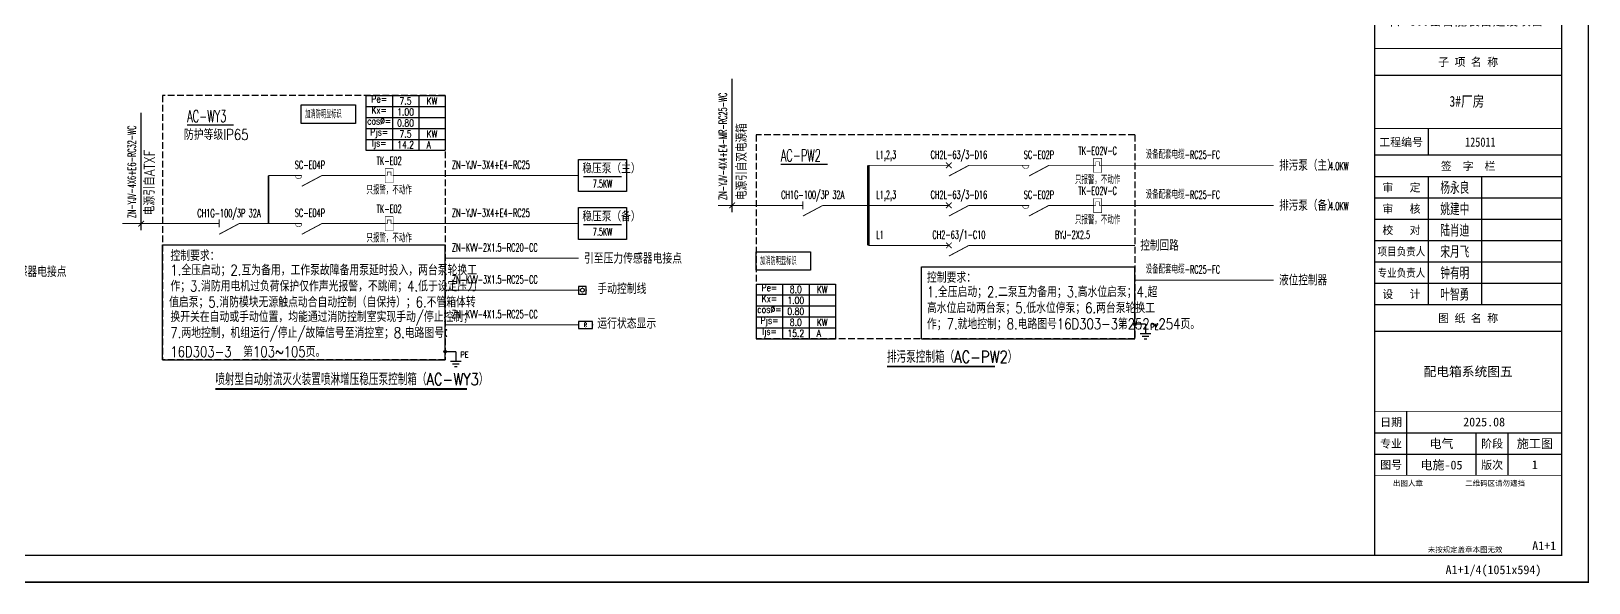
# Model space of a CAD drawing. Extents: x -1396510 to 1250330, y -1892470 to 1623980.
# Drawn here: x -509211 to -450815, y -1336955 to -1316282 of the extents above; entities that cross this region are included whole.
import ezdxf
from ezdxf.enums import TextEntityAlignment as Align

# ---------------------------------------------------------------- set-up
doc = ezdxf.new("R2010")
doc.units = 0
doc.header["$LTSCALE"] = 1000
doc.header["$MEASUREMENT"] = 0
doc.linetypes.add('DASH', pattern=[0.35, 0.25, -0.1])
doc.layers.get('Defpoints').update_dxf_attribs({"color": 210})
for name, color, linetype in [('0-cxFrame', 155, 'Continuous'), ('EQUIP-消防', 3, 'Continuous'), ('EQUIP-照明', 3, 'Continuous'), ('qianming', 155, 'Continuous'), ('TEL_SYMB', 3, 'Continuous'), ('TEL_TEXT', 7, 'Continuous'), ('电气系统图', 7, 'Continuous'), ('系统标准字体', 2, 'Continuous'), ('经纶图框—文字', 3, 'Continuous')]:
    doc.layers.add(name, color=color, linetype=linetype)
doc.layers.add('0-cxText', color=131, linetype='Continuous', lineweight=25)
doc.styles.add('_TEL_DIM', font='SIMPLEX', dxfattribs={"width": 0.8, "height": 3.5, "bigfont": 'HZTXT'})
doc.styles.add('BZHZ', font='bzxw', dxfattribs={"width": 0.8, "bigfont": 'bzhz'})
doc.styles.add('cx_biaoti', font='')
doc.styles.add('cx_tuming', font='simhei.ttf')
doc.styles.add('cx_tuqian1', font='')
doc.styles.get("Standard").update_dxf_attribs({"font": 'gbenor.shx', "bigfont": 'gbcbig.shx'})
doc.styles.add('TKJY_宋体', font='', dxfattribs={"width": 0.8})
doc.styles.add('系统-280', font='romanc.shx', dxfattribs={"width": 0.8, "height": 280, "bigfont": 'GBHZFS.shx'})
doc.styles.add('黑体', font='simhei.ttf', dxfattribs={"height": 12})
doc.styles.get('cx_biaoti').set_extended_font_data('SimSun')
doc.styles.get('cx_tuqian1').set_extended_font_data('SimSun')
doc.styles.get('TKJY_宋体').set_extended_font_data('SimSun')

# ---------------------------------------------------------------- blocks, each defined once
blk = doc.blocks.new('A$C6D655153')
at = {"layer": '电气系统图'}
h = blk.add_hatch(color=3, dxfattribs=at)
edge = h.paths.add_edge_path()
edge.add_arc((50, 550), 50, 0, 360)
at = {"layer": '电气系统图', "color": 3}
for p, q in [((450, 550), (50, 550)), ((250, 200), (650, 200)), ((325, 100), (575, 100)), ((400, 0), (500, 0))]:
    blk.add_line(p, q, dxfattribs=at)
blk.add_lwpolyline([(450, 550), (450, 200)], dxfattribs=at)
blk.add_circle((50, 550), 50, dxfattribs=at)
at = {"layer": '电气系统图', "color": 3, "style": '_TEL_DIM', "width": 0.7}
blk.add_attdef('PE', text='', height=220, dxfattribs=at).set_placement((707, 441), align=Align.MIDDLE_CENTER)
blk = doc.blocks.new('$equip$00001233')
for p, q in [((0.36, 0.71), (-0.36, 0.71)), ((-0.36, 0.71), (-0.36, 0)), ((-0.36, 0), (0.36, 0)), ((0.36, 0), (0.36, 0.71))]:
    blk.add_line(p, q)
blk.add_circle((0, 0.36), 0.179)
at = {"layer": 'EQUIP-照明'}
for p in [(-0.36, 0.36), (0, 0.71), (0, 0), (0.36, 0.36)]:
    blk.add_point(p, dxfattribs=at)
at = {"layer": 'EQUIP-照明', "flags": 9}
blk.add_attdef('A', (0, 0), '', height=0.00002, dxfattribs=at)
blk = doc.blocks.new('$equip$00001927')
for p, q in [((0.65, 0.65), (-0.65, 0.65)), ((-0.65, 0.65), (-0.65, 0)), ((-0.65, 0), (0.65, 0)), ((0.65, 0), (0.65, 0.65))]:
    blk.add_line(p, q)
for p in [(-0.65, 0.33), (0, 0.65), (0, 0), (0.65, 0.33)]:
    blk.add_point(p)
at = {"color": 7, "style": '_TEL_DIM'}
blk.add_attdef('$TEXT$', text='', height=0.34, dxfattribs=at).set_placement((0.01, 0.34), align=Align.MIDDLE_CENTER)
at = {"color": 7, "style": '_TEL_DIM', "flags": 1}
blk.add_attdef('A', text='', height=0.00002, dxfattribs=at).set_placement((0, 0), align=Align.MIDDLE_CENTER)
blk = doc.blocks.new('*T290')
at = {"layer": '电气系统图', "color": 0, "linetype": 'ByBlock', "lineweight": -2, "transparency": 16777216}
for p, q in [((0, 0), (2970, 0)), ((0, 0), (0, -2053)), ((990, 0), (990, -2053)), ((1980, 0), (1980, -2053)), ((2970, 0), (2970, -2053)), ((0, -411), (2970, -411)), ((0, -821), (2970, -821)), ((0, -1232), (2970, -1232)), ((0, -1643), (2970, -1643)), ((0, -2053), (2970, -2053))]:
    blk.add_line(p, q, dxfattribs=at)
at = {"layer": '电气系统图', "color": 0, "linetype": 'DASH', "transparency": 16777216, "width": 990, "rotation": 0, "style": '_TEL_DIM'}
for s, insert, char_height, attachment_point in [('Pe=', (495, 0), 264, 2), ('Kx=', (495, -411), 264, 2), ('1.00', (1485, -616), 264, 5), ('7.5', (1485, -205), 264, 5), ('  KW', (1980, -205), 264, 4), ('cos%%C=', (495, -821), 264, 2), ('0.80', (1485, -1027), 264, 5), ('Pjs=', (495, -1232), 264, 2), ('{\\H0.8571x;Ijs=} ', (495, -1643), 308, 2), ('14.2', (1485, -1848), 264, 5), ('7.5', (1485, -1437), 264, 5), ('  A', (1980, -1848), 264, 4), ('  KW', (1980, -1437), 264, 4)]:
    blk.add_mtext(s, dxfattribs=dict(at, insert=insert, char_height=char_height, attachment_point=attachment_point))
blk = doc.blocks.new('*T293')
at = {"layer": '电气系统图', "color": 0, "linetype": 'ByBlock', "lineweight": -2, "transparency": 16777216}
for p, q in [((0, 0), (2970, 0)), ((0, 0), (0, -2053)), ((990, 0), (990, -2053)), ((1980, 0), (1980, -2053)), ((2970, 0), (2970, -2053)), ((0, -411), (2970, -411)), ((0, -821), (2970, -821)), ((0, -1232), (2970, -1232)), ((0, -1643), (2970, -1643)), ((0, -2053), (2970, -2053))]:
    blk.add_line(p, q, dxfattribs=at)
at = {"layer": '电气系统图', "color": 0, "linetype": 'DASH', "transparency": 16777216, "width": 990, "style": '_TEL_DIM'}
for s, insert, char_height, attachment_point in [('Pe=', (495, 0), 264, 2), ('Kx=', (495, -411), 264, 2), ('1.00', (1485, -616), 264, 5), ('8.0', (1485, -205), 264, 5), ('  KW', (1980, -205), 264, 4), ('cos%%C=', (495, -821), 264, 2), ('0.80', (1485, -1027), 264, 5), ('Pjs=', (495, -1232), 264, 2), ('{\\H0.8571x;Ijs=} ', (495, -1643), 308, 2), ('15.2', (1485, -1848), 264, 5), ('8.0', (1485, -1437), 264, 5), ('  A', (1980, -1848), 264, 4), ('  KW', (1980, -1437), 264, 4)]:
    blk.add_mtext(s, dxfattribs=dict(at, insert=insert, char_height=char_height, attachment_point=attachment_point))
blk = doc.blocks.new('zjcx_lan_qianzi(Dragon)')
for p, q in [((-7000, 4800), (0, 4800)), ((-5000, 4800), (-5000, 0)), ((-3000, 4800), (-3000, 0)), ((-7000, 4000), (0, 4000)), ((-7000, 3200), (0, 3200)), ((-7000, 2400), (0, 2400)), ((-7000, 1600), (0, 1600)), ((-7000, 800), (0, 800))]:
    blk.add_line(p, q)
at = {"const_width": 30}
blk.add_lwpolyline([(-7000, 5600), (0, 5600)], dxfattribs=at)
blk.add_lwpolyline([(-7000, 5600), (0, 5600), (0, 0), (-7000, 0)], close=True, dxfattribs=at)
at = {"style": 'cx_biaoti'}
for s, p in [('签  字  栏', (-3500, 5200)), ('审   定', (-6000, 4400)), ('审   核', (-6000, 3600)), ('校   对', (-6000, 2800)), ('设   计', (-6000, 400))]:
    blk.add_text(s, height=300, dxfattribs=at).set_placement(p, align=Align.MIDDLE)
at = {"style": 'cx_biaoti', "width": 0.85}
for s, p in [('项目负责人', (-6000, 2000)), ('专业负责人', (-6000, 1200))]:
    blk.add_text(s, height=300, dxfattribs=at).set_placement(p, align=Align.MIDDLE)
blk = doc.blocks.new('T-签字(Dragon)')
at = {"layer": '0-cxFrame'}
blk.add_blockref('zjcx_lan_qianzi(Dragon)', (0, 0), dxfattribs=at)
at = {"layer": 'qianming', "style": 'BZHZ', "width": 0.8}
for s, p in [('杨永良', (-4000, 4400)), ('姚建中', (-4000, 3600)), ('陆肖迪', (-4000, 2800)), ('宋月飞', (-4000, 2000)), ('钟有明', (-4000, 1200)), ('叶智勇', (-4000, 400))]:
    blk.add_text(s, height=450, dxfattribs=at).set_placement(p, align=Align.MIDDLE)
blk = doc.blocks.new('zjcx_lan_tuming(Dragon)')
for p, q in [((-7000, 8400), (0, 8400)), ((-5800, 3000), (-5800, 5400)), ((-7000, 4600), (0, 4600)), ((-3200, 3000), (-3200, 4600)), ((-2000, 3000), (-2000, 4600)), ((-7000, 3800), (0, 3800))]:
    blk.add_line(p, q)
at = {"const_width": 30}
for points in [[(-7000, 9400), (0, 9400)], [(-7000, 5400), (0, 5400)], [(-7000, 3000), (0, 3000)], [(-7000, 0), (0, 0)]]:
    blk.add_lwpolyline(points, dxfattribs=at)
blk.add_lwpolyline([(-7000, 9400), (0, 9400), (0, 0), (-7000, 0)], close=True)
at = {"style": 'cx_biaoti'}
for s, p in [('图 纸 名 称', (-3500, 8900)), ('日期', (-6388, 5000)), ('专业', (-6388, 4200)), ('阶段', (-2600, 4200)), ('图号', (-6388, 3400)), ('版次', (-2600, 3400))]:
    blk.add_text(s, height=300, dxfattribs=at).set_placement(p, align=Align.MIDDLE)
for s, p in [('出图人章', (-6316, 2607)), ('二维码区请勿遮挡', (-3609, 2607)), ('未按规定盖章本图无效', (-5013, 120))]:
    blk.add_text(s, height=200, dxfattribs=at).set_placement(p)
blk = doc.blocks.new('T-图签(Dragon)')
blk.add_blockref('zjcx_lan_tuming(Dragon)', (0, 0))
at = {"color": 3, "style": 'cx_biaoti'}
for s, p in [('2025.08', (-2900, 5000)), ('电气', (-4500, 4200)), ('施工图', (-1000, 4200))]:
    blk.add_text(s, height=330, dxfattribs=at).set_placement(p, align=Align.MIDDLE)
blk = doc.blocks.new('zjcx_lan_xiangmu(Dragon)')
for p, q in [((-7000, 9000), (0, 9000)), ((-7000, 6000), (0, 6000)), ((-7000, 3000), (0, 3000)), ((-5000, 1000), (-5000, 0))]:
    blk.add_line(p, q)
at = {"const_width": 30}
for points in [[(-7000, 10000), (0, 10000)], [(-7000, 7000), (0, 7000)], [(-7000, 7000), (0, 7000)], [(-7000, 4000), (0, 4000)], [(-7000, 4000), (0, 4000)], [(-7000, 1000), (0, 1000)], [(-7000, 0), (0, 0)]]:
    blk.add_lwpolyline(points, dxfattribs=at)
blk.add_lwpolyline([(-7000, 10000), (0, 10000), (0, 0), (-7000, 0)], close=True)
at = {"style": 'cx_biaoti'}
for s, p in [('建 设 单 位', (-3500, 9500)), ('项 目 名 称', (-3500, 6500)), ('子 项 名 称', (-3500, 3500)), ('工程编号', (-6013, 500))]:
    blk.add_text(s, height=300, dxfattribs=at).set_placement(p, align=Align.MIDDLE)
blk = doc.blocks.new('T-项目(Dragon)')
blk.add_blockref('zjcx_lan_xiangmu(Dragon)', (0, 0))
at = {"color": 3, "style": 'cx_tuming'}
for s, height, p in [('嘉兴世赫建达智能装备有限公司', 330, (-6816, 7901)), ('年产500套智能装备建设项目 ', 350, (-6638, 4859))]:
    blk.add_text(s, height=height, dxfattribs=at).set_placement(p)
at = {"layer": '经纶图框—文字', "color": 4, "style": 'TKJY_宋体', "width": 0.8}
blk.add_text('125011', height=350, dxfattribs=at).set_placement((-3042, 316), align=Align.CENTER)
blk = doc.blocks.new('zjcx_T1(Dragon)')
at = {"layer": '0-cxFrame', "const_width": 50}
blk.add_lwpolyline([(-7000, 0), (0, 0), (0, 57400), (-7000, 57400)], close=True, dxfattribs=at)
at = {"layer": '0-cxFrame'}
for name, p in [('T-项目(Dragon)', (0, 15000)), ('T-签字(Dragon)', (0, 9400)), ('T-图签(Dragon)', (0, 0))]:
    blk.add_blockref(name, p, dxfattribs=at)
blk = doc.blocks.new('TK22.A1+1 L(Dragon)')
at = {"layer": '0-cxFrame', "color": 7, "const_width": 0.5}
blk.add_lwpolyline([(0, 0), (-1051, 0), (-1051, 594), (0, 594)], close=True, dxfattribs=at)
at = {"layer": '0-cxFrame', "const_width": 0.5}
for points in [[(-80, 10), (-1031, 10), (-1031, 584), (-80, 584)], [(-10, 10), (-80, 10), (-80, 584), (-10, 584)]]:
    blk.add_lwpolyline(points, close=True, dxfattribs=at)
at = {"layer": '0-cxFrame', "xscale": 0.01, "yscale": 0.01, "zscale": 0.01}
blk.add_blockref('zjcx_T1(Dragon)', (-10, 10), dxfattribs=at)
at = {"style": '黑体', "flags": 4}
blk.add_attdef('图幅', text='', height=3.3, dxfattribs=at).set_placement((-40, 3), align=Align.RIGHT)
at = {"layer": '0-cxFrame', "style": '黑体'}
blk.add_text('(1051x594)', height=3.3, dxfattribs=at).set_placement((-40, 3))
at = {"layer": '0-cxText', "flags": 4}
for tag, height, style, p in [('建设单位', 3.5, 'cx_tuming', (-45, 240)), ('项目名称', 3.5, 'cx_tuming', (-45, 210)), ('子项名称', 3.5, 'cx_tuming', (-45, 180)), ('工程编号', 3.3, 'cx_tuqian1', (-35, 165)), ('图名1', 3.5, 'cx_tuming', (-45, 87)), ('图名2', 3.5, 'cx_tuming', (-45, 79)), ('图名3', 3.5, 'cx_tuming', (-45, 71)), ('出图日期', 3.3, 'cx_tuqian1', (-39, 60)), ('专业', 3.3, 'cx_tuqian1', (-55, 52)), ('图号', 3.3, 'cx_tuqian1', (-55, 44)), ('版次', 3.3, 'cx_tuqian1', (-20, 44))]:
    blk.add_attdef(tag, text='', height=height, dxfattribs=dict(at, style=style)).set_placement(p, align=Align.MIDDLE)
at = {"layer": 'Defpoints', "color": 6, "flags": 4}
for tag, height, style, p in [('tufu', 3.3, '黑体', (-12, 12)), ('dwfname', 4, 'cx_tuqian1', (-80, 3))]:
    blk.add_attdef(tag, text='', height=height, dxfattribs=dict(at, style=style)).set_placement(p, align=Align.RIGHT)

msp = doc.modelspace()

# ---------------------------------------------------------------- linework, layer by layer
for points in [[(-499084.9, -1319045), (-497048.3, -1319045), (-497048.3, -1319743), (-499084.9, -1319743)], [(-482030, -1324545.5), (-479993.5, -1324545.5), (-479993.5, -1325243.5), (-482030, -1325243.5)]]:
    msp.add_lwpolyline(points, close=True)
at = {"layer": 'TEL_SYMB'}
for points, const_width in [([(-503362.7, -1319797.8), (-501617.3, -1319797.8)], 52.5), ([(-481109.1, -1321267.3), (-479350.9, -1321267.3)], 52.5), ([(-477126.4, -1328850), (-473081.4, -1328850)], 70), ([(-502308.6, -1329689), (-492873.9, -1329689)], 70)]:
    msp.add_lwpolyline(points, dxfattribs=dict(at, const_width=const_width))
at = {"layer": 'TEL_TEXT'}
for points in [[(-488690, -1321092.8), (-486890, -1321092.8), (-486890, -1322292.8), (-488690, -1322292.8)], [(-488690, -1322892.8), (-486890, -1322892.8), (-486890, -1324092.8), (-488690, -1324092.8)]]:
    msp.add_lwpolyline(points, close=True, dxfattribs=at)
at = {"layer": '电气系统图'}
for p, q in [((-482930, -1323060), (-482930, -1318064.7)), ((-505090, -1323742.8), (-505090, -1319343.7)), ((-488498.3, -1321722.8), (-487081.7, -1321722.8)), ((-488498.3, -1323522.8), (-487081.7, -1323522.8))]:
    msp.add_line(p, q, dxfattribs=at)
at = {"layer": '电气系统图', "color": 1, "linetype": 'DASH'}
for p, q in [((-493690, -1318692.8), (-504290, -1318692.8)), ((-504290, -1318692.8), (-504290, -1328592.8)), ((-493690, -1318692.8), (-493690, -1328592.8)), ((-467830, -1320162.3), (-482030, -1320162.3)), ((-482030, -1320162.3), (-482030, -1327810)), ((-467830, -1320162.3), (-467830, -1327810)), ((-467830, -1327810), (-482030, -1327810)), ((-493690, -1328592.8), (-504290, -1328592.8))]:
    msp.add_line(p, q, dxfattribs=at)
at = {"layer": '电气系统图', "color": 6}
for p, q in [((-504290, -1324292.8), (-493690, -1324292.8)), ((-504290, -1328592.8), (-504290, -1324292.8)), ((-493690, -1328592.8), (-493690, -1324292.8)), ((-475830, -1325110), (-467830, -1325110)), ((-475830, -1327810), (-475830, -1325110)), ((-467830, -1327810), (-467830, -1325110)), ((-475830, -1327810), (-467830, -1327810)), ((-504290, -1328592.8), (-493690, -1328592.8))]:
    msp.add_line(p, q, dxfattribs=at)
at = {"layer": '电气系统图'}
for points, const_width in [([(-495640, -1321432.8), (-495640, -1321962.8), (-495940, -1321962.8), (-495940, -1321432.8), (-495640, -1321432.8)], 20), ([(-477830, -1324310), (-477830, -1321310)], 105), ([(-477830, -1321310), (-474805, -1321310)], 35), ([(-474911.1, -1321416.1), (-474698.9, -1321203.9)], 35), ([(-474911.1, -1321203.9), (-474698.9, -1321416.1)], 35), ([(-474055, -1321310), (-474805, -1321710)], 35), ([(-474055, -1321310), (-471805, -1321310)], 35), ([(-471055, -1321310), (-471805, -1321710)], 35), ([(-471055, -1321310), (-469380, -1321310)], 35), ([(-469080, -1321050), (-469080, -1321580), (-469380, -1321580), (-469380, -1321050), (-469080, -1321050)], 20), ([(-469080, -1321310), (-469164.4, -1321310), (-469164.4, -1321178.8), (-469295.6, -1321178.8), (-469295.6, -1321310), (-469380, -1321310)], 20), ([(-469080, -1321310), (-462627.2, -1321310)], 35), ([(-500315, -1323492.8), (-500315, -1321692.8)], 70), ([(-500315, -1321692.8), (-499065, -1321692.8)], 35), ([(-498315, -1321692.8), (-499065, -1322092.8)], 35), ([(-498315, -1321692.8), (-495940, -1321692.8)], 35), ([(-495640, -1321692.8), (-495724.4, -1321692.8), (-495724.4, -1321561.6), (-495855.6, -1321561.6), (-495855.6, -1321692.8), (-495940, -1321692.8)], 20), ([(-495640, -1321692.8), (-488690, -1321692.8)], 35), ([(-480280, -1322954.6), (-480280, -1322654.6)], 35), ([(-469080, -1322550), (-469080, -1323080), (-469380, -1323080), (-469380, -1322550), (-469080, -1322550)], 20), ([(-469080, -1322810), (-469164.4, -1322810), (-469164.4, -1322678.8), (-469295.6, -1322678.8), (-469295.6, -1322810), (-469380, -1322810)], 20), ([(-495640, -1323232.8), (-495640, -1323762.8), (-495940, -1323762.8), (-495940, -1323232.8), (-495640, -1323232.8)], 20), ([(-483460.5, -1322810), (-480280, -1322810)], 35), ([(-483036.1, -1322916.1), (-482823.9, -1322703.9)], 35), ([(-479530, -1322810), (-480280, -1323210)], 35), ([(-479530, -1322810), (-477830, -1322810)], 35), ([(-477830, -1322810), (-474805, -1322810)], 35), ([(-474911.1, -1322916.1), (-474698.9, -1322703.9)], 35), ([(-474911.1, -1322703.9), (-474698.9, -1322916.1)], 35), ([(-474055, -1322810), (-474805, -1323210)], 35), ([(-474055, -1322810), (-471805, -1322810)], 35), ([(-471055, -1322810), (-471805, -1323210)], 35), ([(-471055, -1322810), (-469380, -1322810)], 35), ([(-469080, -1322810), (-462627.2, -1322810)], 35), ([(-505790, -1323492.8), (-502165, -1323492.8)], 35), ([(-505196.1, -1323598.9), (-504983.9, -1323386.7)], 35), ([(-505196.1, -1323598.9), (-504983.9, -1323386.7)], 35), ([(-502165, -1323637.4), (-502165, -1323337.4)], 35), ([(-501415, -1323492.8), (-502165, -1323892.8)], 35), ([(-501415, -1323492.8), (-500315, -1323492.8)], 35), ([(-500315, -1323492.8), (-499065, -1323492.8)], 35), ([(-498315, -1323492.8), (-499065, -1323892.8)], 35), ([(-498315, -1323492.8), (-495940, -1323492.8)], 35), ([(-495640, -1323492.8), (-495724.4, -1323492.8), (-495724.4, -1323361.6), (-495855.6, -1323361.6), (-495855.6, -1323492.8), (-495940, -1323492.8)], 20), ([(-495640, -1323492.8), (-488690, -1323492.8)], 35), ([(-477830, -1324310), (-474805, -1324310)], 35), ([(-474911.1, -1324416.1), (-474698.9, -1324203.9)], 35), ([(-474911.1, -1324203.9), (-474698.9, -1324416.1)], 35), ([(-474055, -1324310), (-474805, -1324710)], 35), ([(-474055, -1324310), (-467830, -1324310)], 35), ([(-493690, -1324792.8), (-488690, -1324792.8)], 35), ([(-467830, -1325610), (-462627.2, -1325610)], 35), ([(-493690, -1325988.6), (-488690, -1325988.6)], 35), ([(-493690, -1327288.6), (-488690, -1327288.6)], 35)]:
    msp.add_lwpolyline(points, dxfattribs=dict(at, const_width=const_width))
at = {"layer": '电气系统图', "const_width": 20}
for points in [[(-472045, -1321310, 1), (-471805, -1321310)], [(-499305, -1321692.8, 1), (-499065, -1321692.8)], [(-472045, -1322810, 1), (-471805, -1322810)], [(-499305, -1323492.8, 1), (-499065, -1323492.8)]]:
    msp.add_lwpolyline(points, format="xyb", dxfattribs=at)

# ---------------------------------------------------------------- block references
for name, p in [('*T290', (-496660, -1318692.8)), ('*T293', (-482030, -1325756.7))]:
    msp.add_blockref(name, p)
at = {"layer": '0-cxFrame'}
ref = msp.add_blockref('TK22.A1+1 L(Dragon)', (-450840, -1336930), dxfattribs=dict(at, xscale=100, yscale=100, zscale=100))
ref.add_attrib('图名2', '配电箱系统图五', dxfattribs={"layer": '0-cxText', "height": 350, "style": 'cx_tuming'}).set_placement((-455340, -1329030), align=Align.MIDDLE)
ref.add_attrib('图号', '电施-05', dxfattribs={"layer": '0-cxText', "height": 330, "style": 'cx_tuqian1'}).set_placement((-456340, -1332530), align=Align.MIDDLE)
ref.add_attrib('版次', '1', dxfattribs={"layer": '0-cxText', "height": 330, "style": 'cx_tuqian1'}).set_placement((-452840, -1332530), align=Align.MIDDLE)
ref.add_attrib('图幅', 'A1+1/4', dxfattribs={"layer": '0', "height": 330, "style": '黑体'}).set_placement((-454840, -1336630), align=Align.RIGHT)
ref.add_attrib('tufu', 'A1+1', dxfattribs={"layer": 'Defpoints', "color": 6, "height": 330, "style": '黑体'}).set_placement((-452040, -1335730), align=Align.RIGHT)
at = {"layer": 'EQUIP-消防'}
ref = msp.add_blockref('$equip$00001927', (-488430, -1327418.6), dxfattribs=dict(at, xscale=400, yscale=400, zscale=400))
ref.add_attrib('$TEXT$', 'R', dxfattribs={"layer": '0', "color": 7, "height": 150, "style": '_TEL_DIM', "width": 0.9}).set_placement((-488430, -1327288.6), align=Align.MIDDLE_CENTER)
at = {"layer": 'EQUIP-照明', "xscale": 400, "yscale": 400, "zscale": 400}
msp.add_blockref('$equip$00001233', (-488547.2, -1326131.5), dxfattribs=at)
at = {"layer": '电气系统图'}
ref = msp.add_blockref('A$C6D655153', (-467880, -1327810), dxfattribs=at)
ref.add_attrib('PE', 'PE', dxfattribs={"color": 3, "height": 220, "style": '_TEL_DIM', "width": 0.7}).set_placement((-467105.3, -1327369.5), align=Align.MIDDLE_CENTER)
ref = msp.add_blockref('A$C6D655153', (-493740, -1328842.8), dxfattribs=at)
ref.add_attrib('PE', 'PE', dxfattribs={"color": 3, "height": 220, "style": '_TEL_DIM', "width": 0.7}).set_placement((-492965.3, -1328402.3), align=Align.MIDDLE_CENTER)

# ---------------------------------------------------------------- texts
at = {"layer": 'TEL_SYMB', "color": 7, "style": '_TEL_DIM'}
for s, width, p in [('AC-WY3', 0.6, (-503362.7, -1319692.8)), ('AC-PW2', 0.6, (-481109.1, -1321162.3)), ('排污泵控制箱（AC-PW2）', 0.8, (-477126.4, -1328710)), ('喷射型自动射流灭火装置喷淋增压稳压泵控制箱（AC-WY3）', 0.8, (-502308.6, -1329549))]:
    msp.add_text(s, height=450, dxfattribs=dict(at, width=width)).set_placement(p)
at = {"layer": '电气系统图', "style": '_TEL_DIM'}
for s, height, width, p in [('ZN-YJV-4X4+E4-MR-RC25-WC', 300, 0.6, (-483130, -1322610)), ('ZN-YJV-4X6+E6-RC32-WC', 300, 0.6, (-505290, -1323292.8)), ('电源引自双电源箱', 400, 0.75, (-482380, -1322610)), ('电源引自ATXF', 400, 0.8, (-504580.7, -1323183.5))]:
    msp.add_text(s, height=height, rotation=90, dxfattribs=dict(at, width=width)).set_placement(p)
for s, height, width, p in [('防护等级IP65', 400, 0.8, (-503481.9, -1320355.5)), ('L1,2,3', 300, 0.6, (-477530, -1321060)), ('设备配套电缆-RC25-FC', 300, 0.6, (-467430, -1321060)), ('ZN-YJV-3X4+E4-RC25', 300, 0.6, (-493438, -1321442.8)), ('稳压泵（主）', 350, 0.8, (-488549.5, -1321606.1)), ('排污泵（主）', 400, 0.75, (-462427.2, -1321510)), ('4.0KW', 300, 0.6, (-460551.4, -1321485)), ('7.5KW', 280, 0.6, (-488154, -1322138.2)), ('L1,2,3', 300, 0.6, (-477530, -1322560)), ('设备配套电缆-RC25-FC', 300, 0.6, (-467430, -1322560)), ('排污泵（备）', 400, 0.75, (-462427.2, -1323010)), ('ZN-YJV-3X4+E4-RC25', 300, 0.6, (-493438, -1323242.8)), ('稳压泵（备）', 350, 0.8, (-488549.5, -1323406.1)), ('4.0KW', 300, 0.6, (-460551.4, -1322985)), ('7.5KW', 280, 0.6, (-488154, -1323938.2)), ('L1', 300, 0.6, (-477530, -1324060)), ('BYJ-2X2.5', 300, 0.6, (-470830, -1324060)), ('ZN-KVV-2X1.5-RC20-CC', 300, 0.6, (-493438, -1324542.8)), ('控制回路', 400, 0.75, (-467630, -1324510)), ('控制要求：', 400, 0.8, (-503990, -1324892.8)), ('1.全压启动；2.互为备用，工作泵故障备用泵延时投入，两台泵轮换工', 400, 0.8, (-503990, -1325433)), ('引至压力传感器电接点', 400, 0.8, (-488490, -1324992.8)), ('引至压力传感器电接点', 400, 0.8, (-511560.8, -1325492.8)), ('作；3.消防用电机过负荷保护仅作声光报警，不跳闸；4.低于设定压力', 400, 0.8, (-503990, -1326033)), ('ZN-KVV-3X1.5-RC25-CC', 300, 0.6, (-493438, -1325738.6)), ('控制要求：', 400, 0.8, (-475629.1, -1325710)), ('设备配套电缆-RC25-FC', 300, 0.6, (-467430, -1325360)), ('液位控制器', 400, 0.75, (-462427.2, -1325810)), ('手动控制线', 400, 0.8, (-487985.4, -1326131.1)), ('1.全压启动；2.二泵互为备用；3.高水位启泵；4.超', 400, 0.8, (-475629.1, -1326250.2)), ('值启泵；5.消防模块无源触点动合自动控制（自保持）；6.不管箱体转', 400, 0.8, (-504040, -1326633)), ('换开关在自动或手动位置，均能通过消防控制室实现手动/停止控制；', 400, 0.8, (-503990, -1327183.3)), ('ZN-KVV-4X1.5-RC25-CC', 300, 0.6, (-493438, -1327038.6)), ('高水位启动两台泵；5.低水位停泵；6.两台泵轮换工', 400, 0.8, (-475629.1, -1326850.2)), ('7.两地控制，机组运行/停止/故障信号至消控室；8.电路图号：', 400, 0.8, (-503990, -1327783.3)), ('运行状态显示', 400, 0.8, (-487985.4, -1327431.1)), ('作；7.就地控制；8.电路图号16D303-3第252~254页。', 400, 0.8, (-475629.1, -1327450.2)), ('16D303-3  第103~105页。', 400, 0.8, (-503990, -1328492.8))]:
    msp.add_text(s, height=height, dxfattribs=dict(at, width=width)).set_placement(p)
at = {"layer": '电气系统图', "style": '_TEL_DIM', "width": 0.6}
for s, p in [('CH2L-63/3-D16', (-474430, -1321060)), ('SC-E02P', (-471430, -1321060)), ('TK-E02V-C', (-469230, -1320910)), ('SC-E04P', (-498762, -1321442.8)), ('TK-E02', (-495790, -1321292.8)), ('只报警，不动作', (-495790, -1322393.6)), ('只报警，不动作', (-469230, -1322010.7)), ('CH1G-100/3P 32A', (-479910.6, -1322563)), ('CH2L-63/3-D16', (-474430, -1322560)), ('SC-E02P', (-471430, -1322560)), ('TK-E02V-C', (-469230, -1322410)), ('CH1G-100/3P 32A', (-501795.7, -1323251.2)), ('SC-E04P', (-498762, -1323242.8)), ('TK-E02', (-495790, -1323092.8)), ('只报警，不动作', (-469230, -1323510.7)), ('CH2-63/1-C10', (-474430, -1324060)), ('只报警，不动作', (-495790, -1324190))]:
    msp.add_text(s, height=300, dxfattribs=at).set_placement(p, align=Align.CENTER)
at = {"layer": '系统标准字体', "color": 6, "style": '系统-280', "width": 0.7}
for p in [(-498941.7, -1319541.6, -583.6), (-481886.8, -1325042.1, -583.6)]:
    msp.add_text('加消防明显标识', height=280, rotation=360, dxfattribs=at).set_placement(p)
at = {"layer": '经纶图框—文字', "style": 'TKJY_宋体', "width": 0.8}
msp.add_text('3#厂房', height=400, dxfattribs=at).set_placement((-455387.3, -1319108.3), align=Align.CENTER)

doc.saveas('drawing.dxf')
